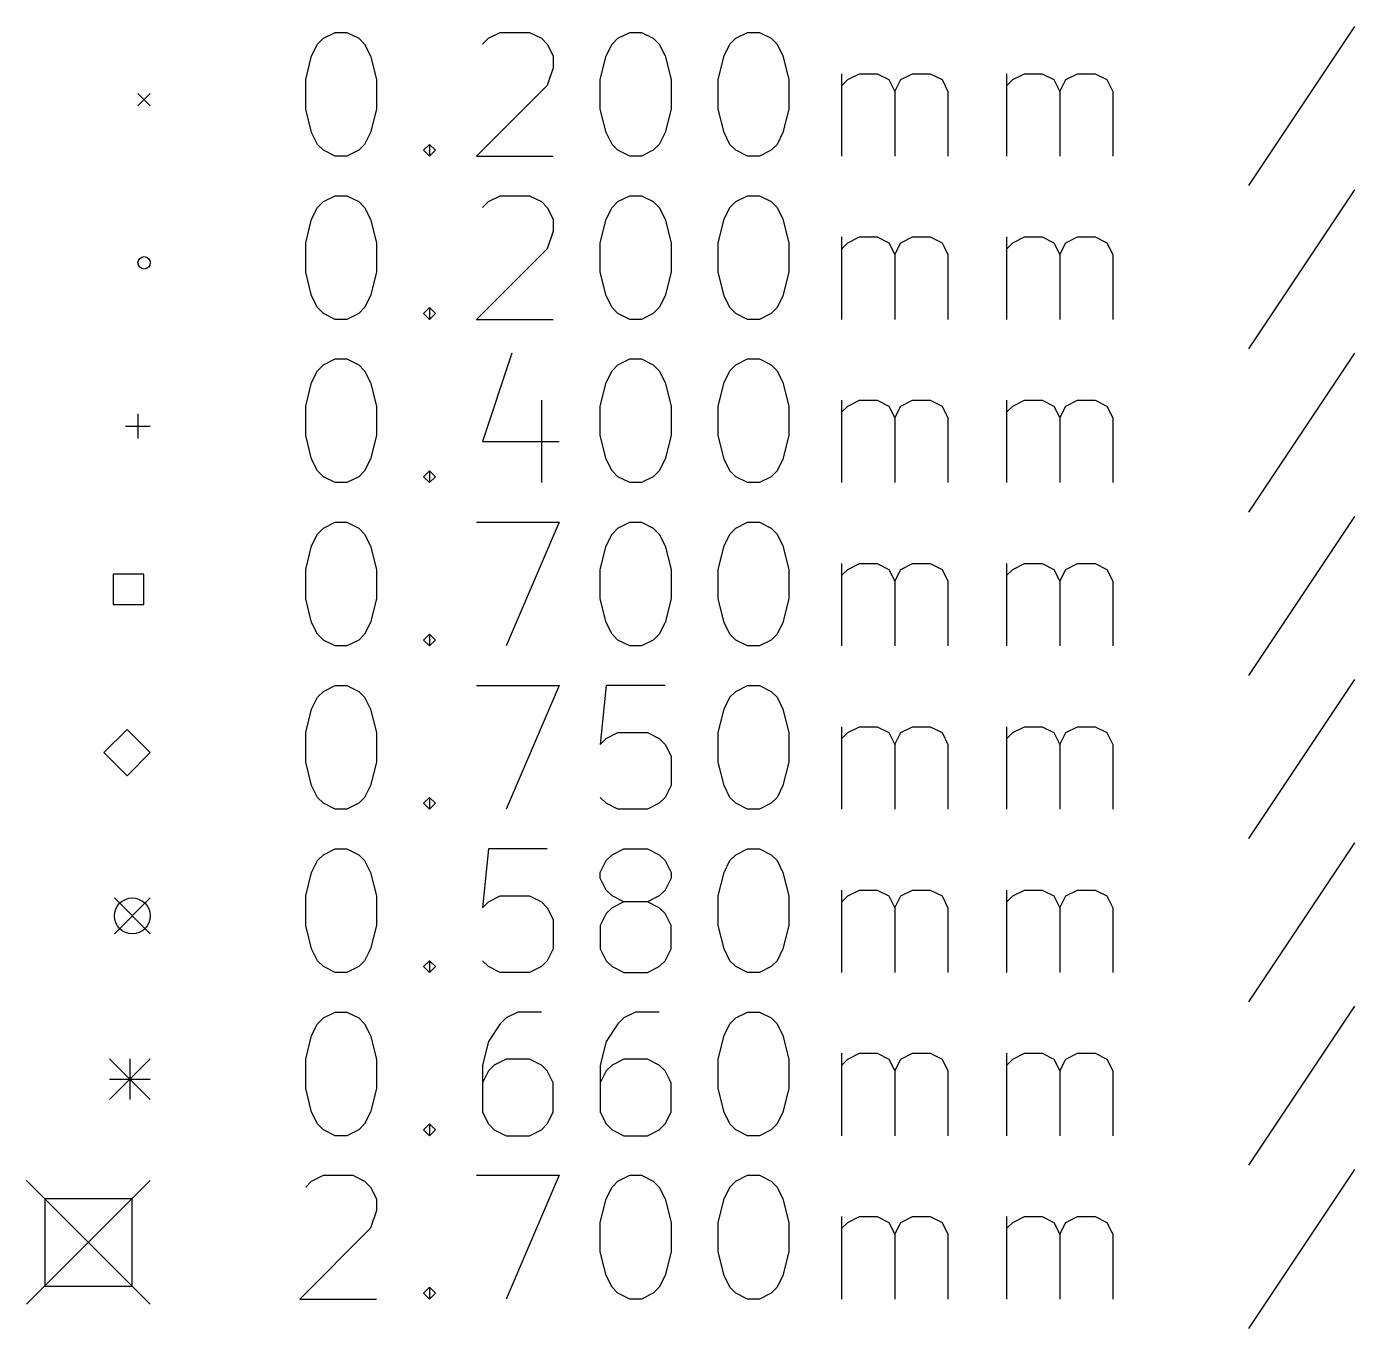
# Model space of a CAD drawing. Extents: x 26.4 to 118.5, y -105.1 to -23.5.
# Drawn here: x 26.45 to 47.91, y -104.82 to -83.77 of the extents above; entities that cross this region are included whole.
import ezdxf

# ---------------------------------------------------------------- set-up
doc = ezdxf.new("R2010")
doc.units = 0
doc.layers.add('BLACK', color=7, linetype='CONTINUOUS')

msp = doc.modelspace()

# ---------------------------------------------------------------- linework, layer by layer
at = {"layer": 'BLACK', "linetype": 'CONTINUOUS'}
for p, q in [((31.248244, -83.960076), (31.43872, -83.864838)), ((31.43872, -83.864838), (31.629197, -83.864838)), ((31.629197, -83.864838), (31.819673, -83.960076)), ((33.914911, -83.960076), (34.105387, -83.864838)), ((34.105387, -83.864838), (34.581578, -83.864838)), ((34.581578, -83.864838), (34.772054, -83.960076)), ((36.010149, -83.960076), (36.200625, -83.864838)), ((36.200625, -83.864838), (36.391102, -83.864838)), ((36.391102, -83.864838), (36.581578, -83.960076)), ((37.914911, -83.960076), (38.105387, -83.864838)), ((38.105387, -83.864838), (38.295864, -83.864838)), ((38.295864, -83.864838), (38.48634, -83.960076)), ((47.914912, -83.7696), (46.200627, -86.341028)), ((31.057768, -84.24579), (31.153006, -84.055314)), ((31.153006, -84.055314), (31.248244, -83.960076)), ((31.819673, -83.960076), (31.914911, -84.055314)), ((31.914911, -84.055314), (32.010149, -84.24579)), ((33.819673, -84.055314), (33.914911, -83.960076)), ((34.772054, -83.960076), (34.867292, -84.055314)), ((34.867292, -84.055314), (34.96253, -84.24579)), ((35.819673, -84.24579), (35.914911, -84.055314)), ((35.914911, -84.055314), (36.010149, -83.960076)), ((36.581578, -83.960076), (36.676816, -84.055314)), ((36.676816, -84.055314), (36.772054, -84.24579)), ((37.724435, -84.24579), (37.819673, -84.055314)), ((37.819673, -84.055314), (37.914911, -83.960076)), ((38.48634, -83.960076), (38.581578, -84.055314)), ((38.581578, -84.055314), (38.676816, -84.24579)), ((30.96253, -84.626742), (31.057768, -84.24579)), ((32.010149, -84.24579), (32.105387, -84.626742)), ((34.96253, -84.24579), (34.96253, -84.436266)), ((35.724435, -84.626742), (35.819673, -84.24579)), ((36.772054, -84.24579), (36.867292, -84.626742)), ((37.629197, -84.626742), (37.724435, -84.24579)), ((38.676816, -84.24579), (38.772054, -84.626742)), ((34.96253, -84.436266), (34.867292, -84.72198)), ((39.629197, -85.864838), (39.629197, -84.531504)), ((39.724435, -84.626742), (39.914911, -84.531504)), ((39.914911, -84.531504), (40.200626, -84.531504)), ((40.200626, -84.531504), (40.391102, -84.626742)), ((40.581578, -84.626742), (40.772054, -84.531504)), ((40.772054, -84.531504), (41.057768, -84.531504)), ((41.057768, -84.531504), (41.248245, -84.626742)), ((42.295864, -85.864838), (42.295864, -84.531504)), ((42.391102, -84.626742), (42.581578, -84.531504)), ((42.581578, -84.531504), (42.867293, -84.531504)), ((42.867293, -84.531504), (43.057769, -84.626742)), ((43.248245, -84.626742), (43.438721, -84.531504)), ((43.438721, -84.531504), (43.724435, -84.531504)), ((43.724435, -84.531504), (43.914912, -84.626742)), ((30.96253, -85.102933), (30.96253, -84.626742)), ((32.105387, -84.626742), (32.105387, -85.102933)), ((34.867292, -84.72198), (33.724435, -85.864838)), ((35.724435, -85.102933), (35.724435, -84.626742)), ((36.867292, -84.626742), (36.867292, -85.102933)), ((37.629197, -85.102933), (37.629197, -84.626742)), ((38.772054, -84.626742), (38.772054, -85.102933)), ((39.629197, -84.72198), (39.724435, -84.626742)), ((40.391102, -84.626742), (40.48634, -84.817219)), ((40.48634, -84.817219), (40.581578, -84.626742)), ((41.248245, -84.626742), (41.343483, -84.817219)), ((42.295864, -84.72198), (42.391102, -84.626742)), ((43.057769, -84.626742), (43.153007, -84.817219)), ((43.153007, -84.817219), (43.248245, -84.626742)), ((43.914912, -84.626742), (44.01015, -84.817219)), ((28.25, -84.85), (28.45, -85.05)), ((28.45, -84.85), (28.25, -85.05)), ((40.48634, -84.817219), (40.48634, -85.864838)), ((41.343483, -84.817219), (41.343483, -85.864838)), ((43.153007, -84.817219), (43.153007, -85.864838)), ((44.01015, -84.817219), (44.01015, -85.864838)), ((31.057768, -85.483885), (30.96253, -85.102933)), ((32.105387, -85.102933), (32.010149, -85.483885)), ((35.819673, -85.483885), (35.724435, -85.102933)), ((36.867292, -85.102933), (36.772054, -85.483885)), ((37.724435, -85.483885), (37.629197, -85.102933)), ((38.772054, -85.102933), (38.676816, -85.483885)), ((31.153006, -85.674361), (31.057768, -85.483885)), ((32.010149, -85.483885), (31.914911, -85.674361)), ((35.914911, -85.674361), (35.819673, -85.483885)), ((36.772054, -85.483885), (36.676816, -85.674361)), ((37.819673, -85.674361), (37.724435, -85.483885)), ((38.676816, -85.483885), (38.581578, -85.674361)), ((31.248244, -85.7696), (31.153006, -85.674361)), ((31.43872, -85.864838), (31.248244, -85.7696)), ((31.819673, -85.7696), (31.629197, -85.864838)), ((31.914911, -85.674361), (31.819673, -85.7696)), ((32.867292, -85.7696), (32.96253, -85.674361)), ((32.96253, -85.864838), (32.867292, -85.7696)), ((32.96253, -85.674361), (33.057768, -85.7696)), ((32.96253, -85.674361), (32.96253, -85.864838)), ((33.057768, -85.7696), (32.96253, -85.864838)), ((36.010149, -85.7696), (35.914911, -85.674361)), ((36.200625, -85.864838), (36.010149, -85.7696)), ((36.581578, -85.7696), (36.391102, -85.864838)), ((36.676816, -85.674361), (36.581578, -85.7696)), ((37.914911, -85.7696), (37.819673, -85.674361)), ((38.105387, -85.864838), (37.914911, -85.7696)), ((38.48634, -85.7696), (38.295864, -85.864838)), ((38.581578, -85.674361), (38.48634, -85.7696)), ((31.629197, -85.864838), (31.43872, -85.864838)), ((33.724435, -85.864838), (34.96253, -85.864838)), ((36.391102, -85.864838), (36.200625, -85.864838)), ((38.295864, -85.864838), (38.105387, -85.864838)), ((47.914912, -86.4096), (46.200627, -88.981028)), ((31.057768, -86.88579), (31.153006, -86.695314)), ((31.153006, -86.695314), (31.248244, -86.600076)), ((31.248244, -86.600076), (31.43872, -86.504838)), ((31.43872, -86.504838), (31.629197, -86.504838)), ((31.629197, -86.504838), (31.819673, -86.600076)), ((31.819673, -86.600076), (31.914911, -86.695314)), ((31.914911, -86.695314), (32.010149, -86.88579)), ((33.819673, -86.695314), (33.914911, -86.600076)), ((33.914911, -86.600076), (34.105387, -86.504838)), ((34.105387, -86.504838), (34.581578, -86.504838)), ((34.581578, -86.504838), (34.772054, -86.600076)), ((34.772054, -86.600076), (34.867292, -86.695314)), ((34.867292, -86.695314), (34.96253, -86.88579)), ((35.819673, -86.88579), (35.914911, -86.695314)), ((35.914911, -86.695314), (36.010149, -86.600076)), ((36.010149, -86.600076), (36.200625, -86.504838)), ((36.200625, -86.504838), (36.391102, -86.504838)), ((36.391102, -86.504838), (36.581578, -86.600076)), ((36.581578, -86.600076), (36.676816, -86.695314)), ((36.676816, -86.695314), (36.772054, -86.88579)), ((37.724435, -86.88579), (37.819673, -86.695314)), ((37.819673, -86.695314), (37.914911, -86.600076)), ((37.914911, -86.600076), (38.105387, -86.504838)), ((38.105387, -86.504838), (38.295864, -86.504838)), ((38.295864, -86.504838), (38.48634, -86.600076)), ((38.48634, -86.600076), (38.581578, -86.695314)), ((38.581578, -86.695314), (38.676816, -86.88579)), ((30.96253, -87.266742), (31.057768, -86.88579)), ((32.010149, -86.88579), (32.105387, -87.266742)), ((34.96253, -86.88579), (34.96253, -87.076266)), ((35.724435, -87.266742), (35.819673, -86.88579)), ((36.772054, -86.88579), (36.867292, -87.266742)), ((37.629197, -87.266742), (37.724435, -86.88579)), ((38.676816, -86.88579), (38.772054, -87.266742)), ((34.96253, -87.076266), (34.867292, -87.36198)), ((30.96253, -87.742933), (30.96253, -87.266742)), ((32.105387, -87.266742), (32.105387, -87.742933)), ((34.867292, -87.36198), (33.724435, -88.504838)), ((35.724435, -87.742933), (35.724435, -87.266742)), ((36.867292, -87.266742), (36.867292, -87.742933)), ((37.629197, -87.742933), (37.629197, -87.266742)), ((38.772054, -87.266742), (38.772054, -87.742933)), ((39.629197, -88.504838), (39.629197, -87.171504)), ((39.629197, -87.36198), (39.724435, -87.266742)), ((39.724435, -87.266742), (39.914911, -87.171504)), ((39.914911, -87.171504), (40.200626, -87.171504)), ((40.200626, -87.171504), (40.391102, -87.266742)), ((40.391102, -87.266742), (40.48634, -87.457219)), ((40.48634, -87.457219), (40.581578, -87.266742)), ((40.581578, -87.266742), (40.772054, -87.171504)), ((40.772054, -87.171504), (41.057768, -87.171504)), ((41.057768, -87.171504), (41.248245, -87.266742)), ((41.248245, -87.266742), (41.343483, -87.457219)), ((42.295864, -88.504838), (42.295864, -87.171504)), ((42.295864, -87.36198), (42.391102, -87.266742)), ((42.391102, -87.266742), (42.581578, -87.171504)), ((42.581578, -87.171504), (42.867293, -87.171504)), ((42.867293, -87.171504), (43.057769, -87.266742)), ((43.057769, -87.266742), (43.153007, -87.457219)), ((43.153007, -87.457219), (43.248245, -87.266742)), ((43.248245, -87.266742), (43.438721, -87.171504)), ((43.438721, -87.171504), (43.724435, -87.171504)), ((43.724435, -87.171504), (43.914912, -87.266742)), ((43.914912, -87.266742), (44.01015, -87.457219)), ((40.48634, -87.457219), (40.48634, -88.504838)), ((41.343483, -87.457219), (41.343483, -88.504838)), ((43.153007, -87.457219), (43.153007, -88.504838)), ((44.01015, -87.457219), (44.01015, -88.504838)), ((31.057768, -88.123885), (30.96253, -87.742933)), ((32.105387, -87.742933), (32.010149, -88.123885)), ((35.819673, -88.123885), (35.724435, -87.742933)), ((36.867292, -87.742933), (36.772054, -88.123885)), ((37.724435, -88.123885), (37.629197, -87.742933)), ((38.772054, -87.742933), (38.676816, -88.123885)), ((31.153006, -88.314361), (31.057768, -88.123885)), ((32.010149, -88.123885), (31.914911, -88.314361)), ((35.914911, -88.314361), (35.819673, -88.123885)), ((36.772054, -88.123885), (36.676816, -88.314361)), ((37.819673, -88.314361), (37.724435, -88.123885)), ((38.676816, -88.123885), (38.581578, -88.314361)), ((31.248244, -88.4096), (31.153006, -88.314361)), ((31.43872, -88.504838), (31.248244, -88.4096)), ((31.819673, -88.4096), (31.629197, -88.504838)), ((31.914911, -88.314361), (31.819673, -88.4096)), ((32.867292, -88.4096), (32.96253, -88.314361)), ((32.96253, -88.504838), (32.867292, -88.4096)), ((32.96253, -88.314361), (33.057768, -88.4096)), ((32.96253, -88.314361), (32.96253, -88.504838)), ((33.057768, -88.4096), (32.96253, -88.504838)), ((36.010149, -88.4096), (35.914911, -88.314361)), ((36.200625, -88.504838), (36.010149, -88.4096)), ((36.581578, -88.4096), (36.391102, -88.504838)), ((36.676816, -88.314361), (36.581578, -88.4096)), ((37.914911, -88.4096), (37.819673, -88.314361)), ((38.105387, -88.504838), (37.914911, -88.4096)), ((38.48634, -88.4096), (38.295864, -88.504838)), ((38.581578, -88.314361), (38.48634, -88.4096)), ((31.629197, -88.504838), (31.43872, -88.504838)), ((33.724435, -88.504838), (34.96253, -88.504838)), ((36.391102, -88.504838), (36.200625, -88.504838)), ((38.295864, -88.504838), (38.105387, -88.504838)), ((34.295863, -89.0496), (33.819673, -90.478171)), ((47.914912, -89.0496), (46.200627, -91.621028)), ((31.153006, -89.335314), (31.248244, -89.240076)), ((31.248244, -89.240076), (31.43872, -89.144838)), ((31.43872, -89.144838), (31.629197, -89.144838)), ((31.629197, -89.144838), (31.819673, -89.240076)), ((31.819673, -89.240076), (31.914911, -89.335314)), ((35.914911, -89.335314), (36.010149, -89.240076)), ((36.010149, -89.240076), (36.200625, -89.144838)), ((36.200625, -89.144838), (36.391102, -89.144838)), ((36.391102, -89.144838), (36.581578, -89.240076)), ((36.581578, -89.240076), (36.676816, -89.335314)), ((37.819673, -89.335314), (37.914911, -89.240076)), ((37.914911, -89.240076), (38.105387, -89.144838)), ((38.105387, -89.144838), (38.295864, -89.144838)), ((38.295864, -89.144838), (38.48634, -89.240076)), ((38.48634, -89.240076), (38.581578, -89.335314)), ((31.057768, -89.52579), (31.153006, -89.335314)), ((31.914911, -89.335314), (32.010149, -89.52579)), ((35.819673, -89.52579), (35.914911, -89.335314)), ((36.676816, -89.335314), (36.772054, -89.52579)), ((37.724435, -89.52579), (37.819673, -89.335314)), ((38.581578, -89.335314), (38.676816, -89.52579)), ((30.96253, -89.906742), (31.057768, -89.52579)), ((32.010149, -89.52579), (32.105387, -89.906742)), ((35.724435, -89.906742), (35.819673, -89.52579)), ((36.772054, -89.52579), (36.867292, -89.906742)), ((37.629197, -89.906742), (37.724435, -89.52579)), ((38.676816, -89.52579), (38.772054, -89.906742)), ((30.96253, -90.382933), (30.96253, -89.906742)), ((32.105387, -89.906742), (32.105387, -90.382933)), ((34.772054, -89.811504), (34.772054, -91.144838)), ((35.724435, -90.382933), (35.724435, -89.906742)), ((36.867292, -89.906742), (36.867292, -90.382933)), ((37.629197, -90.382933), (37.629197, -89.906742)), ((38.772054, -89.906742), (38.772054, -90.382933)), ((39.629197, -91.144838), (39.629197, -89.811504)), ((39.629197, -90.00198), (39.724435, -89.906742)), ((39.724435, -89.906742), (39.914911, -89.811504)), ((39.914911, -89.811504), (40.200626, -89.811504)), ((40.200626, -89.811504), (40.391102, -89.906742)), ((40.391102, -89.906742), (40.48634, -90.097219)), ((40.48634, -90.097219), (40.581578, -89.906742)), ((40.581578, -89.906742), (40.772054, -89.811504)), ((40.772054, -89.811504), (41.057768, -89.811504)), ((41.057768, -89.811504), (41.248245, -89.906742)), ((41.248245, -89.906742), (41.343483, -90.097219)), ((42.295864, -91.144838), (42.295864, -89.811504)), ((42.295864, -90.00198), (42.391102, -89.906742)), ((42.391102, -89.906742), (42.581578, -89.811504)), ((42.581578, -89.811504), (42.867293, -89.811504)), ((42.867293, -89.811504), (43.057769, -89.906742)), ((43.057769, -89.906742), (43.153007, -90.097219)), ((43.153007, -90.097219), (43.248245, -89.906742)), ((43.248245, -89.906742), (43.438721, -89.811504)), ((43.438721, -89.811504), (43.724435, -89.811504)), ((43.724435, -89.811504), (43.914912, -89.906742)), ((43.914912, -89.906742), (44.01015, -90.097219)), ((28.25, -90.03), (28.25, -90.43)), ((40.48634, -90.097219), (40.48634, -91.144838)), ((41.343483, -90.097219), (41.343483, -91.144838)), ((43.153007, -90.097219), (43.153007, -91.144838)), ((44.01015, -90.097219), (44.01015, -91.144838)), ((28.05, -90.23), (28.45, -90.23)), ((31.057768, -90.763885), (30.96253, -90.382933)), ((32.105387, -90.382933), (32.010149, -90.763885)), ((33.819673, -90.478171), (35.057768, -90.478171)), ((35.819673, -90.763885), (35.724435, -90.382933)), ((36.867292, -90.382933), (36.772054, -90.763885)), ((37.724435, -90.763885), (37.629197, -90.382933)), ((38.772054, -90.382933), (38.676816, -90.763885)), ((31.153006, -90.954361), (31.057768, -90.763885)), ((32.010149, -90.763885), (31.914911, -90.954361)), ((35.914911, -90.954361), (35.819673, -90.763885)), ((36.772054, -90.763885), (36.676816, -90.954361)), ((37.819673, -90.954361), (37.724435, -90.763885)), ((38.676816, -90.763885), (38.581578, -90.954361)), ((31.248244, -91.0496), (31.153006, -90.954361)), ((31.914911, -90.954361), (31.819673, -91.0496)), ((32.867292, -91.0496), (32.96253, -90.954361)), ((32.96253, -90.954361), (33.057768, -91.0496)), ((32.96253, -90.954361), (32.96253, -91.144838)), ((36.010149, -91.0496), (35.914911, -90.954361)), ((36.676816, -90.954361), (36.581578, -91.0496)), ((37.914911, -91.0496), (37.819673, -90.954361)), ((38.581578, -90.954361), (38.48634, -91.0496)), ((31.43872, -91.144838), (31.248244, -91.0496)), ((31.629197, -91.144838), (31.43872, -91.144838)), ((31.819673, -91.0496), (31.629197, -91.144838)), ((32.96253, -91.144838), (32.867292, -91.0496)), ((33.057768, -91.0496), (32.96253, -91.144838)), ((36.200625, -91.144838), (36.010149, -91.0496)), ((36.391102, -91.144838), (36.200625, -91.144838)), ((36.581578, -91.0496), (36.391102, -91.144838)), ((38.105387, -91.144838), (37.914911, -91.0496)), ((38.295864, -91.144838), (38.105387, -91.144838)), ((38.48634, -91.0496), (38.295864, -91.144838)), ((31.248244, -91.880076), (31.43872, -91.784838)), ((31.43872, -91.784838), (31.629197, -91.784838)), ((31.629197, -91.784838), (31.819673, -91.880076)), ((33.724435, -91.784838), (35.057768, -91.784838)), ((35.057768, -91.784838), (34.200625, -93.784838)), ((36.010149, -91.880076), (36.200625, -91.784838)), ((36.200625, -91.784838), (36.391102, -91.784838)), ((36.391102, -91.784838), (36.581578, -91.880076)), ((37.914911, -91.880076), (38.105387, -91.784838)), ((38.105387, -91.784838), (38.295864, -91.784838)), ((38.295864, -91.784838), (38.48634, -91.880076)), ((47.914912, -91.6896), (46.200627, -94.261028)), ((31.057768, -92.16579), (31.153006, -91.975314)), ((31.153006, -91.975314), (31.248244, -91.880076)), ((31.819673, -91.880076), (31.914911, -91.975314)), ((31.914911, -91.975314), (32.010149, -92.16579)), ((35.819673, -92.16579), (35.914911, -91.975314)), ((35.914911, -91.975314), (36.010149, -91.880076)), ((36.581578, -91.880076), (36.676816, -91.975314)), ((36.676816, -91.975314), (36.772054, -92.16579)), ((37.724435, -92.16579), (37.819673, -91.975314)), ((37.819673, -91.975314), (37.914911, -91.880076)), ((38.48634, -91.880076), (38.581578, -91.975314)), ((38.581578, -91.975314), (38.676816, -92.16579)), ((30.96253, -92.546742), (31.057768, -92.16579)), ((32.010149, -92.16579), (32.105387, -92.546742)), ((35.724435, -92.546742), (35.819673, -92.16579)), ((36.772054, -92.16579), (36.867292, -92.546742)), ((37.629197, -92.546742), (37.724435, -92.16579)), ((38.676816, -92.16579), (38.772054, -92.546742)), ((39.629197, -93.784838), (39.629197, -92.451504)), ((39.724435, -92.546742), (39.914911, -92.451504)), ((39.914911, -92.451504), (40.200626, -92.451504)), ((40.200626, -92.451504), (40.391102, -92.546742)), ((40.581578, -92.546742), (40.772054, -92.451504)), ((40.772054, -92.451504), (41.057768, -92.451504)), ((41.057768, -92.451504), (41.248245, -92.546742)), ((42.295864, -93.784838), (42.295864, -92.451504)), ((42.391102, -92.546742), (42.581578, -92.451504)), ((42.581578, -92.451504), (42.867293, -92.451504)), ((42.867293, -92.451504), (43.057769, -92.546742)), ((43.248245, -92.546742), (43.438721, -92.451504)), ((43.438721, -92.451504), (43.724435, -92.451504)), ((43.724435, -92.451504), (43.914912, -92.546742)), ((28.34749, -92.62251), (27.85251, -92.62251)), ((27.85251, -92.62251), (27.85251, -93.11749)), ((28.34749, -93.11749), (28.34749, -92.62251)), ((30.96253, -93.022933), (30.96253, -92.546742)), ((32.105387, -92.546742), (32.105387, -93.022933)), ((35.724435, -93.022933), (35.724435, -92.546742)), ((36.867292, -92.546742), (36.867292, -93.022933)), ((37.629197, -93.022933), (37.629197, -92.546742)), ((38.772054, -92.546742), (38.772054, -93.022933)), ((39.629197, -92.64198), (39.724435, -92.546742)), ((40.391102, -92.546742), (40.48634, -92.737219)), ((40.48634, -92.737219), (40.581578, -92.546742)), ((41.248245, -92.546742), (41.343483, -92.737219)), ((42.295864, -92.64198), (42.391102, -92.546742)), ((43.057769, -92.546742), (43.153007, -92.737219)), ((43.153007, -92.737219), (43.248245, -92.546742)), ((43.914912, -92.546742), (44.01015, -92.737219)), ((40.48634, -92.737219), (40.48634, -93.784838)), ((41.343483, -92.737219), (41.343483, -93.784838)), ((43.153007, -92.737219), (43.153007, -93.784838)), ((44.01015, -92.737219), (44.01015, -93.784838)), ((27.85251, -93.11749), (28.34749, -93.11749)), ((31.057768, -93.403885), (30.96253, -93.022933)), ((32.105387, -93.022933), (32.010149, -93.403885)), ((35.819673, -93.403885), (35.724435, -93.022933)), ((36.867292, -93.022933), (36.772054, -93.403885)), ((37.724435, -93.403885), (37.629197, -93.022933)), ((38.772054, -93.022933), (38.676816, -93.403885)), ((31.153006, -93.594361), (31.057768, -93.403885)), ((32.010149, -93.403885), (31.914911, -93.594361)), ((35.914911, -93.594361), (35.819673, -93.403885)), ((36.772054, -93.403885), (36.676816, -93.594361)), ((37.819673, -93.594361), (37.724435, -93.403885)), ((38.676816, -93.403885), (38.581578, -93.594361)), ((31.248244, -93.6896), (31.153006, -93.594361)), ((31.43872, -93.784838), (31.248244, -93.6896)), ((31.629197, -93.784838), (31.43872, -93.784838)), ((31.819673, -93.6896), (31.629197, -93.784838)), ((31.914911, -93.594361), (31.819673, -93.6896)), ((32.867292, -93.6896), (32.96253, -93.594361)), ((32.96253, -93.784838), (32.867292, -93.6896)), ((32.96253, -93.594361), (33.057768, -93.6896)), ((32.96253, -93.594361), (32.96253, -93.784838)), ((33.057768, -93.6896), (32.96253, -93.784838)), ((36.010149, -93.6896), (35.914911, -93.594361)), ((36.200625, -93.784838), (36.010149, -93.6896)), ((36.391102, -93.784838), (36.200625, -93.784838)), ((36.581578, -93.6896), (36.391102, -93.784838)), ((36.676816, -93.594361), (36.581578, -93.6896)), ((37.914911, -93.6896), (37.819673, -93.594361)), ((38.105387, -93.784838), (37.914911, -93.6896)), ((38.295864, -93.784838), (38.105387, -93.784838)), ((38.48634, -93.6896), (38.295864, -93.784838)), ((38.581578, -93.594361), (38.48634, -93.6896)), ((31.248244, -94.520076), (31.43872, -94.424838)), ((31.43872, -94.424838), (31.629197, -94.424838)), ((31.629197, -94.424838), (31.819673, -94.520076)), ((33.724435, -94.424838), (35.057768, -94.424838)), ((35.057768, -94.424838), (34.200625, -96.424838)), ((35.819673, -94.424838), (35.724435, -95.377219)), ((36.772054, -94.424838), (35.819673, -94.424838)), ((37.914911, -94.520076), (38.105387, -94.424838)), ((38.105387, -94.424838), (38.295864, -94.424838)), ((38.295864, -94.424838), (38.48634, -94.520076)), ((47.914912, -94.3296), (46.200627, -96.901028)), ((31.057768, -94.80579), (31.153006, -94.615314)), ((31.153006, -94.615314), (31.248244, -94.520076)), ((31.819673, -94.520076), (31.914911, -94.615314)), ((31.914911, -94.615314), (32.010149, -94.80579)), ((37.724435, -94.80579), (37.819673, -94.615314)), ((37.819673, -94.615314), (37.914911, -94.520076)), ((38.48634, -94.520076), (38.581578, -94.615314)), ((38.581578, -94.615314), (38.676816, -94.80579)), ((30.96253, -95.186742), (31.057768, -94.80579)), ((32.010149, -94.80579), (32.105387, -95.186742)), ((37.629197, -95.186742), (37.724435, -94.80579)), ((38.676816, -94.80579), (38.772054, -95.186742)), ((28.075, -95.135), (27.7, -95.51)), ((28.45, -95.51), (28.075, -95.135)), ((30.96253, -95.662933), (30.96253, -95.186742)), ((32.105387, -95.186742), (32.105387, -95.662933)), ((35.724435, -95.377219), (35.819673, -95.28198)), ((35.819673, -95.28198), (36.010149, -95.186742)), ((36.010149, -95.186742), (36.48634, -95.186742)), ((36.48634, -95.186742), (36.676816, -95.28198)), ((36.676816, -95.28198), (36.772054, -95.377219)), ((37.629197, -95.662933), (37.629197, -95.186742)), ((38.772054, -95.186742), (38.772054, -95.662933)), ((39.629197, -96.424838), (39.629197, -95.091504)), ((39.629197, -95.28198), (39.724435, -95.186742)), ((39.724435, -95.186742), (39.914911, -95.091504)), ((39.914911, -95.091504), (40.200626, -95.091504)), ((40.200626, -95.091504), (40.391102, -95.186742)), ((40.391102, -95.186742), (40.48634, -95.377219)), ((40.48634, -95.377219), (40.581578, -95.186742)), ((40.581578, -95.186742), (40.772054, -95.091504)), ((40.772054, -95.091504), (41.057768, -95.091504)), ((41.057768, -95.091504), (41.248245, -95.186742)), ((41.248245, -95.186742), (41.343483, -95.377219)), ((42.295864, -96.424838), (42.295864, -95.091504)), ((42.295864, -95.28198), (42.391102, -95.186742)), ((42.391102, -95.186742), (42.581578, -95.091504)), ((42.581578, -95.091504), (42.867293, -95.091504)), ((42.867293, -95.091504), (43.057769, -95.186742)), ((43.057769, -95.186742), (43.153007, -95.377219)), ((43.153007, -95.377219), (43.248245, -95.186742)), ((43.248245, -95.186742), (43.438721, -95.091504)), ((43.438721, -95.091504), (43.724435, -95.091504)), ((43.724435, -95.091504), (43.914912, -95.186742)), ((43.914912, -95.186742), (44.01015, -95.377219)), ((27.7, -95.51), (28.075, -95.885)), ((28.075, -95.885), (28.45, -95.51)), ((36.772054, -95.377219), (36.867292, -95.567695)), ((40.48634, -95.377219), (40.48634, -96.424838)), ((41.343483, -95.377219), (41.343483, -96.424838)), ((43.153007, -95.377219), (43.153007, -96.424838)), ((44.01015, -95.377219), (44.01015, -96.424838)), ((31.057768, -96.043885), (30.96253, -95.662933)), ((32.105387, -95.662933), (32.010149, -96.043885)), ((36.867292, -95.567695), (36.867292, -96.043885)), ((37.724435, -96.043885), (37.629197, -95.662933)), ((38.772054, -95.662933), (38.676816, -96.043885)), ((31.153006, -96.234361), (31.057768, -96.043885)), ((32.010149, -96.043885), (31.914911, -96.234361)), ((36.867292, -96.043885), (36.772054, -96.234361)), ((37.819673, -96.234361), (37.724435, -96.043885)), ((38.676816, -96.043885), (38.581578, -96.234361)), ((31.248244, -96.3296), (31.153006, -96.234361)), ((31.43872, -96.424838), (31.248244, -96.3296)), ((31.819673, -96.3296), (31.629197, -96.424838)), ((31.914911, -96.234361), (31.819673, -96.3296)), ((32.867292, -96.3296), (32.96253, -96.234361)), ((32.96253, -96.424838), (32.867292, -96.3296)), ((32.96253, -96.234361), (33.057768, -96.3296)), ((32.96253, -96.234361), (32.96253, -96.424838)), ((33.057768, -96.3296), (32.96253, -96.424838)), ((35.819673, -96.3296), (35.724435, -96.234361)), ((36.010149, -96.424838), (35.819673, -96.3296)), ((36.676816, -96.3296), (36.48634, -96.424838)), ((36.772054, -96.234361), (36.676816, -96.3296)), ((37.914911, -96.3296), (37.819673, -96.234361)), ((38.105387, -96.424838), (37.914911, -96.3296)), ((38.48634, -96.3296), (38.295864, -96.424838)), ((38.581578, -96.234361), (38.48634, -96.3296)), ((31.629197, -96.424838), (31.43872, -96.424838)), ((36.48634, -96.424838), (36.010149, -96.424838)), ((38.295864, -96.424838), (38.105387, -96.424838)), ((47.914912, -96.9696), (46.200627, -99.541028)), ((31.153006, -97.255314), (31.248244, -97.160076)), ((31.248244, -97.160076), (31.43872, -97.064838)), ((31.43872, -97.064838), (31.629197, -97.064838)), ((31.629197, -97.064838), (31.819673, -97.160076)), ((31.819673, -97.160076), (31.914911, -97.255314)), ((33.914911, -97.064838), (33.819673, -98.017219)), ((34.867292, -97.064838), (33.914911, -97.064838)), ((35.819673, -97.255314), (35.914911, -97.160076)), ((35.914911, -97.160076), (36.105387, -97.064838)), ((36.105387, -97.064838), (36.48634, -97.064838)), ((36.48634, -97.064838), (36.676816, -97.160076)), ((36.676816, -97.160076), (36.772054, -97.255314)), ((37.819673, -97.255314), (37.914911, -97.160076)), ((37.914911, -97.160076), (38.105387, -97.064838)), ((38.105387, -97.064838), (38.295864, -97.064838)), ((38.295864, -97.064838), (38.48634, -97.160076)), ((38.48634, -97.160076), (38.581578, -97.255314)), ((30.96253, -97.826742), (31.057768, -97.44579)), ((31.057768, -97.44579), (31.153006, -97.255314)), ((31.914911, -97.255314), (32.010149, -97.44579)), ((32.010149, -97.44579), (32.105387, -97.826742)), ((35.724435, -97.44579), (35.819673, -97.255314)), ((35.724435, -97.541028), (35.724435, -97.44579)), ((36.772054, -97.255314), (36.867292, -97.44579)), ((36.867292, -97.44579), (36.867292, -97.541028)), ((37.629197, -97.826742), (37.724435, -97.44579)), ((37.724435, -97.44579), (37.819673, -97.255314)), ((38.581578, -97.255314), (38.676816, -97.44579)), ((38.676816, -97.44579), (38.772054, -97.826742)), ((35.819673, -97.731504), (35.724435, -97.541028)), ((36.867292, -97.541028), (36.772054, -97.731504)), ((27.87, -97.86), (28.45, -98.44)), ((28.45, -97.86), (27.87, -98.44)), ((30.96253, -98.302933), (30.96253, -97.826742)), ((32.105387, -97.826742), (32.105387, -98.302933)), ((33.914911, -97.92198), (34.105387, -97.826742)), ((34.105387, -97.826742), (34.581578, -97.826742)), ((34.581578, -97.826742), (34.772054, -97.92198)), ((35.914911, -97.826742), (35.819673, -97.731504)), ((36.105387, -97.92198), (35.914911, -97.826742)), ((36.676816, -97.826742), (36.48634, -97.92198)), ((36.772054, -97.731504), (36.676816, -97.826742)), ((37.629197, -98.302933), (37.629197, -97.826742)), ((38.772054, -97.826742), (38.772054, -98.302933)), ((39.629197, -99.064838), (39.629197, -97.731504)), ((39.629197, -97.92198), (39.724435, -97.826742)), ((39.724435, -97.826742), (39.914911, -97.731504)), ((39.914911, -97.731504), (40.200626, -97.731504)), ((40.200626, -97.731504), (40.391102, -97.826742)), ((40.391102, -97.826742), (40.48634, -98.017219)), ((40.48634, -98.017219), (40.581578, -97.826742)), ((40.581578, -97.826742), (40.772054, -97.731504)), ((40.772054, -97.731504), (41.057768, -97.731504)), ((41.057768, -97.731504), (41.248245, -97.826742)), ((41.248245, -97.826742), (41.343483, -98.017219)), ((42.295864, -99.064838), (42.295864, -97.731504)), ((42.295864, -97.92198), (42.391102, -97.826742)), ((42.391102, -97.826742), (42.581578, -97.731504)), ((42.581578, -97.731504), (42.867293, -97.731504)), ((42.867293, -97.731504), (43.057769, -97.826742)), ((43.057769, -97.826742), (43.153007, -98.017219)), ((43.153007, -98.017219), (43.248245, -97.826742)), ((43.248245, -97.826742), (43.438721, -97.731504)), ((43.438721, -97.731504), (43.724435, -97.731504)), ((43.724435, -97.731504), (43.914912, -97.826742)), ((43.914912, -97.826742), (44.01015, -98.017219)), ((33.819673, -98.017219), (33.914911, -97.92198)), ((34.772054, -97.92198), (34.867292, -98.017219)), ((34.867292, -98.017219), (34.96253, -98.207695)), ((35.914911, -98.017219), (35.819673, -98.112457)), ((36.105387, -97.92198), (35.914911, -98.017219)), ((36.48634, -97.92198), (36.105387, -97.92198)), ((36.676816, -98.017219), (36.48634, -97.92198)), ((36.772054, -98.112457), (36.676816, -98.017219)), ((40.48634, -98.017219), (40.48634, -99.064838)), ((41.343483, -98.017219), (41.343483, -99.064838)), ((43.153007, -98.017219), (43.153007, -99.064838)), ((44.01015, -98.017219), (44.01015, -99.064838)), ((31.057768, -98.683885), (30.96253, -98.302933)), ((32.105387, -98.302933), (32.010149, -98.683885)), ((34.96253, -98.207695), (34.96253, -98.683885)), ((35.819673, -98.112457), (35.724435, -98.302933)), ((35.724435, -98.302933), (35.724435, -98.683885)), ((36.867292, -98.302933), (36.772054, -98.112457)), ((36.867292, -98.683885), (36.867292, -98.302933)), ((37.724435, -98.683885), (37.629197, -98.302933)), ((38.772054, -98.302933), (38.676816, -98.683885)), ((31.153006, -98.874361), (31.057768, -98.683885)), ((32.010149, -98.683885), (31.914911, -98.874361)), ((34.96253, -98.683885), (34.867292, -98.874361)), ((35.724435, -98.683885), (35.819673, -98.874361)), ((36.772054, -98.874361), (36.867292, -98.683885)), ((37.819673, -98.874361), (37.724435, -98.683885)), ((38.676816, -98.683885), (38.581578, -98.874361)), ((31.248244, -98.9696), (31.153006, -98.874361)), ((31.914911, -98.874361), (31.819673, -98.9696)), ((32.867292, -98.9696), (32.96253, -98.874361)), ((32.96253, -98.874361), (33.057768, -98.9696)), ((32.96253, -98.874361), (32.96253, -99.064838)), ((33.914911, -98.9696), (33.819673, -98.874361)), ((34.867292, -98.874361), (34.772054, -98.9696)), ((35.819673, -98.874361), (35.914911, -98.9696)), ((36.676816, -98.9696), (36.772054, -98.874361)), ((37.914911, -98.9696), (37.819673, -98.874361)), ((38.581578, -98.874361), (38.48634, -98.9696)), ((31.43872, -99.064838), (31.248244, -98.9696)), ((31.629197, -99.064838), (31.43872, -99.064838)), ((31.819673, -98.9696), (31.629197, -99.064838)), ((32.96253, -99.064838), (32.867292, -98.9696)), ((33.057768, -98.9696), (32.96253, -99.064838)), ((34.105387, -99.064838), (33.914911, -98.9696)), ((34.581578, -99.064838), (34.105387, -99.064838)), ((34.772054, -98.9696), (34.581578, -99.064838)), ((35.914911, -98.9696), (36.105387, -99.064838)), ((36.105387, -99.064838), (36.48634, -99.064838)), ((36.48634, -99.064838), (36.676816, -98.9696)), ((38.105387, -99.064838), (37.914911, -98.9696)), ((38.295864, -99.064838), (38.105387, -99.064838)), ((38.48634, -98.9696), (38.295864, -99.064838)), ((31.153006, -99.895314), (31.248244, -99.800076)), ((31.248244, -99.800076), (31.43872, -99.704838)), ((31.43872, -99.704838), (31.629197, -99.704838)), ((31.629197, -99.704838), (31.819673, -99.800076)), ((31.819673, -99.800076), (31.914911, -99.895314)), ((34.200625, -99.800076), (34.105387, -99.895314)), ((34.391101, -99.704838), (34.200625, -99.800076)), ((34.772054, -99.704838), (34.391101, -99.704838)), ((36.105387, -99.800076), (36.010149, -99.895314)), ((36.295863, -99.704838), (36.105387, -99.800076)), ((36.676816, -99.704838), (36.295863, -99.704838)), ((37.819673, -99.895314), (37.914911, -99.800076)), ((37.914911, -99.800076), (38.105387, -99.704838)), ((38.105387, -99.704838), (38.295864, -99.704838)), ((38.295864, -99.704838), (38.48634, -99.800076)), ((38.48634, -99.800076), (38.581578, -99.895314)), ((47.914912, -99.6096), (46.200627, -102.181028)), ((31.057768, -100.08579), (31.153006, -99.895314)), ((31.914911, -99.895314), (32.010149, -100.08579)), ((34.105387, -99.895314), (33.914911, -100.181028)), ((36.010149, -99.895314), (35.819673, -100.181028)), ((37.724435, -100.08579), (37.819673, -99.895314)), ((38.581578, -99.895314), (38.676816, -100.08579)), ((30.96253, -100.466742), (31.057768, -100.08579)), ((32.010149, -100.08579), (32.105387, -100.466742)), ((33.914911, -100.181028), (33.819673, -100.56198)), ((35.819673, -100.181028), (35.724435, -100.56198)), ((37.629197, -100.466742), (37.724435, -100.08579)), ((38.676816, -100.08579), (38.772054, -100.466742)), ((39.629197, -101.704838), (39.629197, -100.371504)), ((39.724435, -100.466742), (39.914911, -100.371504)), ((39.914911, -100.371504), (40.200626, -100.371504)), ((40.200626, -100.371504), (40.391102, -100.466742)), ((40.581578, -100.466742), (40.772054, -100.371504)), ((40.772054, -100.371504), (41.057768, -100.371504)), ((41.057768, -100.371504), (41.248245, -100.466742)), ((42.295864, -101.704838), (42.295864, -100.371504)), ((42.391102, -100.466742), (42.581578, -100.371504)), ((42.581578, -100.371504), (42.867293, -100.371504)), ((42.867293, -100.371504), (43.057769, -100.466742)), ((43.248245, -100.466742), (43.438721, -100.371504)), ((43.438721, -100.371504), (43.724435, -100.371504)), ((43.724435, -100.371504), (43.914912, -100.466742)), ((27.79, -100.46), (28.45, -101.12)), ((28.45, -100.46), (27.79, -101.12)), ((28.12, -100.46), (28.12, -101.12)), ((30.96253, -100.942933), (30.96253, -100.466742)), ((32.105387, -100.466742), (32.105387, -100.942933)), ((33.819673, -100.56198), (33.819673, -101.323885)), ((33.914911, -100.657219), (33.819673, -100.847695)), ((34.010149, -100.56198), (33.914911, -100.657219)), ((34.200625, -100.466742), (34.010149, -100.56198)), ((34.581578, -100.466742), (34.200625, -100.466742)), ((34.772054, -100.56198), (34.581578, -100.466742)), ((34.867292, -100.657219), (34.772054, -100.56198)), ((34.96253, -100.847695), (34.867292, -100.657219)), ((35.724435, -100.56198), (35.724435, -101.323885)), ((35.819673, -100.657219), (35.724435, -100.847695)), ((35.914911, -100.56198), (35.819673, -100.657219)), ((36.105387, -100.466742), (35.914911, -100.56198)), ((36.48634, -100.466742), (36.105387, -100.466742)), ((36.676816, -100.56198), (36.48634, -100.466742)), ((36.772054, -100.657219), (36.676816, -100.56198)), ((36.867292, -100.847695), (36.772054, -100.657219)), ((37.629197, -100.942933), (37.629197, -100.466742)), ((38.772054, -100.466742), (38.772054, -100.942933)), ((39.629197, -100.56198), (39.724435, -100.466742)), ((40.391102, -100.466742), (40.48634, -100.657219)), ((40.48634, -100.657219), (40.581578, -100.466742)), ((40.48634, -100.657219), (40.48634, -101.704838)), ((41.248245, -100.466742), (41.343483, -100.657219)), ((41.343483, -100.657219), (41.343483, -101.704838)), ((42.295864, -100.56198), (42.391102, -100.466742)), ((43.057769, -100.466742), (43.153007, -100.657219)), ((43.153007, -100.657219), (43.248245, -100.466742)), ((43.153007, -100.657219), (43.153007, -101.704838)), ((43.914912, -100.466742), (44.01015, -100.657219)), ((44.01015, -100.657219), (44.01015, -101.704838)), ((27.79, -100.79), (28.45, -100.79)), ((34.96253, -101.323885), (34.96253, -100.847695)), ((36.867292, -101.323885), (36.867292, -100.847695)), ((31.057768, -101.323885), (30.96253, -100.942933)), ((32.105387, -100.942933), (32.010149, -101.323885)), ((37.724435, -101.323885), (37.629197, -100.942933)), ((38.772054, -100.942933), (38.676816, -101.323885)), ((31.153006, -101.514361), (31.057768, -101.323885)), ((31.248244, -101.6096), (31.153006, -101.514361)), ((31.914911, -101.514361), (31.819673, -101.6096)), ((32.010149, -101.323885), (31.914911, -101.514361)), ((32.867292, -101.6096), (32.96253, -101.514361)), ((32.96253, -101.514361), (33.057768, -101.6096)), ((32.96253, -101.514361), (32.96253, -101.704838)), ((33.819673, -101.323885), (33.914911, -101.514361)), ((33.914911, -101.514361), (34.010149, -101.6096)), ((34.772054, -101.6096), (34.867292, -101.514361)), ((34.867292, -101.514361), (34.96253, -101.323885)), ((35.724435, -101.323885), (35.819673, -101.514361)), ((35.819673, -101.514361), (35.914911, -101.6096)), ((36.676816, -101.6096), (36.772054, -101.514361)), ((36.772054, -101.514361), (36.867292, -101.323885)), ((37.819673, -101.514361), (37.724435, -101.323885)), ((37.914911, -101.6096), (37.819673, -101.514361)), ((38.581578, -101.514361), (38.48634, -101.6096)), ((38.676816, -101.323885), (38.581578, -101.514361)), ((31.43872, -101.704838), (31.248244, -101.6096)), ((31.629197, -101.704838), (31.43872, -101.704838)), ((31.819673, -101.6096), (31.629197, -101.704838)), ((32.96253, -101.704838), (32.867292, -101.6096)), ((33.057768, -101.6096), (32.96253, -101.704838)), ((34.010149, -101.6096), (34.200625, -101.704838)), ((34.200625, -101.704838), (34.581578, -101.704838)), ((34.581578, -101.704838), (34.772054, -101.6096)), ((35.914911, -101.6096), (36.105387, -101.704838)), ((36.105387, -101.704838), (36.48634, -101.704838)), ((36.48634, -101.704838), (36.676816, -101.6096)), ((38.105387, -101.704838), (37.914911, -101.6096)), ((38.295864, -101.704838), (38.105387, -101.704838)), ((38.48634, -101.6096), (38.295864, -101.704838)), ((31.057768, -102.440076), (31.248244, -102.344838)), ((31.248244, -102.344838), (31.724435, -102.344838)), ((31.724435, -102.344838), (31.914911, -102.440076)), ((33.724435, -102.344838), (35.057768, -102.344838)), ((35.057768, -102.344838), (34.200625, -104.344838)), ((36.010149, -102.440076), (36.200625, -102.344838)), ((36.200625, -102.344838), (36.391102, -102.344838)), ((36.391102, -102.344838), (36.581578, -102.440076)), ((37.914911, -102.440076), (38.105387, -102.344838)), ((38.105387, -102.344838), (38.295864, -102.344838)), ((38.295864, -102.344838), (38.48634, -102.440076)), ((47.914912, -102.2496), (46.200627, -104.821028)), ((26.45, -102.43), (28.45, -104.43)), ((28.45, -102.43), (26.45, -104.43)), ((30.96253, -102.535314), (31.057768, -102.440076)), ((31.914911, -102.440076), (32.010149, -102.535314)), ((32.010149, -102.535314), (32.105387, -102.72579)), ((35.819673, -102.72579), (35.914911, -102.535314)), ((35.914911, -102.535314), (36.010149, -102.440076)), ((36.581578, -102.440076), (36.676816, -102.535314)), ((36.676816, -102.535314), (36.772054, -102.72579)), ((37.724435, -102.72579), (37.819673, -102.535314)), ((37.819673, -102.535314), (37.914911, -102.440076)), ((38.48634, -102.440076), (38.581578, -102.535314)), ((38.581578, -102.535314), (38.676816, -102.72579)), ((28.157114, -102.722886), (26.742886, -102.722886)), ((26.742886, -102.722886), (26.742886, -104.137114)), ((28.157114, -104.137114), (28.157114, -102.722886)), ((32.105387, -102.72579), (32.105387, -102.916266)), ((35.724435, -103.106742), (35.819673, -102.72579)), ((36.772054, -102.72579), (36.867292, -103.106742)), ((37.629197, -103.106742), (37.724435, -102.72579)), ((38.676816, -102.72579), (38.772054, -103.106742)), ((32.105387, -102.916266), (32.010149, -103.20198)), ((39.629197, -104.344838), (39.629197, -103.011504)), ((39.724435, -103.106742), (39.914911, -103.011504)), ((39.914911, -103.011504), (40.200626, -103.011504)), ((40.200626, -103.011504), (40.391102, -103.106742)), ((40.581578, -103.106742), (40.772054, -103.011504)), ((40.772054, -103.011504), (41.057768, -103.011504)), ((41.057768, -103.011504), (41.248245, -103.106742)), ((42.295864, -104.344838), (42.295864, -103.011504)), ((42.391102, -103.106742), (42.581578, -103.011504)), ((42.581578, -103.011504), (42.867293, -103.011504)), ((42.867293, -103.011504), (43.057769, -103.106742)), ((43.248245, -103.106742), (43.438721, -103.011504)), ((43.438721, -103.011504), (43.724435, -103.011504)), ((43.724435, -103.011504), (43.914912, -103.106742)), ((32.010149, -103.20198), (30.867292, -104.344838)), ((35.724435, -103.582933), (35.724435, -103.106742)), ((36.867292, -103.106742), (36.867292, -103.582933)), ((37.629197, -103.582933), (37.629197, -103.106742)), ((38.772054, -103.106742), (38.772054, -103.582933)), ((39.629197, -103.20198), (39.724435, -103.106742)), ((40.391102, -103.106742), (40.48634, -103.297219)), ((40.48634, -103.297219), (40.581578, -103.106742)), ((41.248245, -103.106742), (41.343483, -103.297219)), ((42.295864, -103.20198), (42.391102, -103.106742)), ((43.057769, -103.106742), (43.153007, -103.297219)), ((43.153007, -103.297219), (43.248245, -103.106742)), ((43.914912, -103.106742), (44.01015, -103.297219)), ((40.48634, -103.297219), (40.48634, -104.344838)), ((41.343483, -103.297219), (41.343483, -104.344838)), ((43.153007, -103.297219), (43.153007, -104.344838)), ((44.01015, -103.297219), (44.01015, -104.344838)), ((35.819673, -103.963885), (35.724435, -103.582933)), ((36.867292, -103.582933), (36.772054, -103.963885)), ((37.724435, -103.963885), (37.629197, -103.582933)), ((38.772054, -103.582933), (38.676816, -103.963885)), ((35.914911, -104.154361), (35.819673, -103.963885)), ((36.772054, -103.963885), (36.676816, -104.154361)), ((37.819673, -104.154361), (37.724435, -103.963885)), ((38.676816, -103.963885), (38.581578, -104.154361)), ((26.742886, -104.137114), (28.157114, -104.137114)), ((32.867292, -104.2496), (32.96253, -104.154361)), ((32.96253, -104.344838), (32.867292, -104.2496)), ((32.96253, -104.154361), (33.057768, -104.2496)), ((32.96253, -104.154361), (32.96253, -104.344838)), ((33.057768, -104.2496), (32.96253, -104.344838)), ((36.010149, -104.2496), (35.914911, -104.154361)), ((36.200625, -104.344838), (36.010149, -104.2496)), ((36.581578, -104.2496), (36.391102, -104.344838)), ((36.676816, -104.154361), (36.581578, -104.2496)), ((37.914911, -104.2496), (37.819673, -104.154361)), ((38.105387, -104.344838), (37.914911, -104.2496)), ((38.48634, -104.2496), (38.295864, -104.344838)), ((38.581578, -104.154361), (38.48634, -104.2496)), ((30.867292, -104.344838), (32.105387, -104.344838)), ((36.391102, -104.344838), (36.200625, -104.344838)), ((38.295864, -104.344838), (38.105387, -104.344838))]:
    msp.add_line(p, q, dxfattribs=at)
at = {"layer": 'BLACK'}
for centre, radius in [((28.35, -87.59), 0.1), ((28.16, -98.15), 0.29)]:
    msp.add_circle(centre, radius, dxfattribs=at)

doc.saveas('drawing.dxf')
